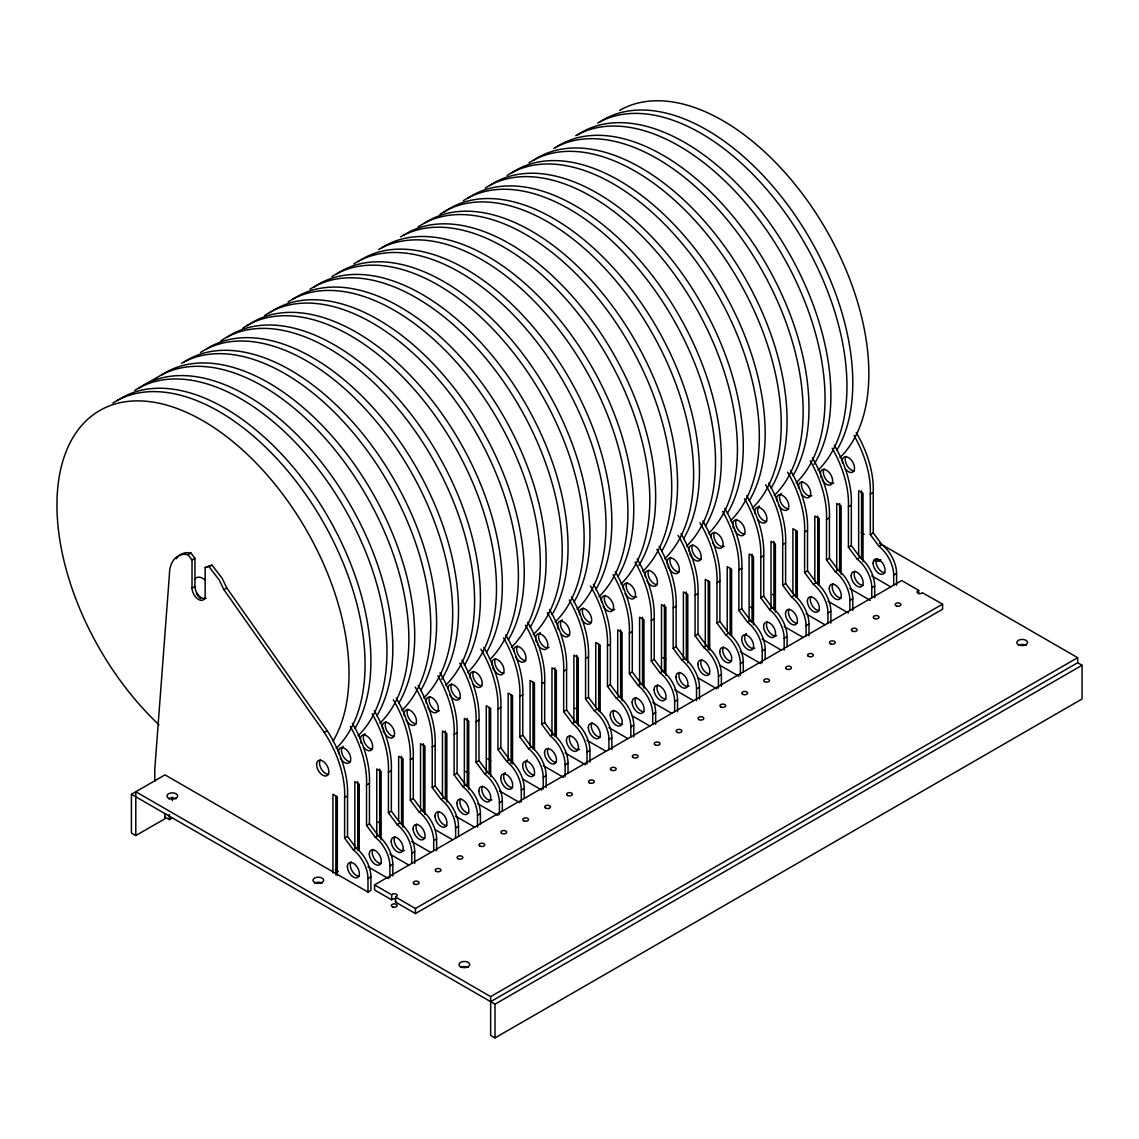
<?xml version="1.0" encoding="UTF-8"?>
<svg xmlns="http://www.w3.org/2000/svg" width="1139" height="1139" viewBox="0 0 1139 1139"><rect width="100%" height="100%" fill="white"/><g stroke="black" fill="none" stroke-linecap="round" stroke-linejoin="round"><path stroke-width="1.5" d="M918.803 590.415L901.704 580.548L374.56 884.903L374.56 889.958L391.645 899.824L391.759 894.599A2.89 1.666 0 0 1 396.315 894.257A2.89 1.666 0 0 1 395.717 896.877L395.432 902.003L415.436 913.563L942.594 609.208L942.594 604.154L922.462 592.764A2.89 1.666 0 0 1 917.92 593.106A2.89 1.666 0 0 1 918.518 590.486L918.803 593.789M391.645 899.824L391.759 899.653A2.89 1.666 0 0 1 395.717 899.055M143.528 385.267L159.588 375.984A206.515 119.225 60 0 1 358.315 482.367A206.515 119.225 60 0 1 379.985 723.137M154.79 781.34L154.79 769.039L169.384 575.067A41.303 23.848 60 0 1 183.991 554.294L188.077 554.693L190.996 553.013L194.94 558.309L194.94 586.443A9.297 5.368 60 0 0 198.998 595.797A9.297 5.368 60 0 0 206.159 598.288M165.013 813.431L165.013 818.713L135.797 835.585L131.426 833.05L131.426 794.267L165.013 774.876L367.982 892.065L370.901 890.371L370.901 876.888A25.2 14.551 60 0 0 356.308 848.228L347.537 836.425L347.537 795.947A79.687 46.001 60 0 0 327.249 730.768L226.803 587.98L222.162 578.313L212.039 565.158L205.162 567.578L205.162 595.725A9.297 5.368 60 0 1 198.599 599.513A9.297 5.368 60 0 1 192.021 588.137L192.021 559.989L194.94 558.309M205.162 567.578L212.039 565.158M192.021 588.137L194.94 586.443M209.12 566.852L219.243 580.007L223.885 589.675L226.803 587.98M165.013 817.104L169.384 819.624L172.316 817.944M367.982 892.065L367.982 878.568A25.2 14.551 60 0 0 353.389 849.908L344.619 838.105L344.619 797.642A79.687 46.001 60 0 0 324.33 732.462L327.249 730.768M344.619 797.642L347.537 795.947M389.894 877.728L389.894 865.925A25.2 14.551 60 0 0 375.286 837.265L366.53 825.462L366.53 784.999L369.449 783.305A79.687 46.001 60 0 0 352.407 723.379M411.791 863.405L411.791 853.282A25.2 14.551 60 0 0 397.184 824.622L388.427 812.819L388.427 772.342L391.346 770.662A79.687 46.001 60 0 0 374.318 710.722M433.703 850.748L433.703 840.639A25.2 14.551 60 0 0 419.095 811.965L410.339 800.162L410.339 759.699L413.258 758.019A79.687 46.001 60 0 0 396.215 698.079M455.6 838.105L455.6 827.996A25.2 14.551 60 0 0 440.992 799.322L432.236 787.519L432.236 747.056L435.155 745.362A79.687 46.001 60 0 0 418.127 685.436M477.497 827.142L477.497 815.339A25.2 14.551 60 0 0 462.904 786.679L454.134 774.876L454.134 734.413L457.066 732.719A79.687 46.001 60 0 0 440.024 672.793M499.409 814.499L499.409 802.696A25.2 14.551 60 0 0 484.801 774.036L476.045 762.233L476.045 721.756L478.964 720.076A79.687 46.001 60 0 0 461.921 660.136M521.306 801.856L521.306 790.053A25.2 14.551 60 0 0 506.713 761.393L497.942 749.59L497.942 709.113L500.861 707.433A79.687 46.001 60 0 0 483.833 647.493M543.218 789.213L543.218 777.41A25.2 14.551 60 0 0 528.61 748.736L519.854 736.933L519.854 696.47L522.773 694.79A79.687 46.001 60 0 0 505.73 634.85M565.115 776.556L565.115 764.753A25.2 14.551 60 0 0 550.521 736.093L541.751 724.29L541.751 683.827L544.67 682.133A79.687 46.001 60 0 0 527.642 622.207M587.026 763.913L587.026 752.11A25.2 14.551 60 0 0 572.419 723.45L563.663 711.647L563.663 671.184L566.581 669.49A79.687 46.001 60 0 0 549.539 609.564M608.924 749.59L608.924 739.467A25.2 14.551 60 0 0 594.33 710.807L585.56 699.004L585.56 658.527L588.479 656.847A79.687 46.001 60 0 0 571.451 596.907M630.835 736.933L630.835 726.824A25.2 14.551 60 0 0 616.227 698.15L607.471 686.347L607.471 645.884L610.39 644.204A79.687 46.001 60 0 0 593.348 584.264M652.732 724.29L652.732 714.181A25.2 14.551 60 0 0 638.139 685.507L629.369 673.704L629.369 633.241L632.287 631.547A79.687 46.001 60 0 0 615.259 571.621M674.644 711.647L674.644 701.524A25.2 14.551 60 0 0 660.036 672.864L651.28 661.061L651.28 620.598L654.199 618.904A79.687 46.001 60 0 0 637.157 558.978M696.541 700.684L696.541 688.881A25.2 14.551 60 0 0 681.934 660.221L673.177 648.418L673.177 607.941L676.096 606.261A79.687 46.001 60 0 0 659.068 546.321M718.453 688.041L718.453 676.239A25.2 14.551 60 0 0 703.845 647.578L695.089 635.776L695.089 595.298L698.008 593.618A79.687 46.001 60 0 0 680.965 533.678M740.35 675.399L740.35 663.596A25.2 14.551 60 0 0 725.742 634.921L716.986 623.118L716.986 582.655L719.905 580.975A79.687 46.001 60 0 0 702.877 521.036M762.247 662.741L762.247 650.938A25.2 14.551 60 0 0 747.654 622.278L738.884 610.476L738.884 570.013L741.816 568.318A79.687 46.001 60 0 0 724.774 508.393M784.159 650.098L784.159 638.296A25.2 14.551 60 0 0 769.551 609.636L760.795 597.833L760.795 557.37L763.714 555.675A79.687 46.001 60 0 0 746.671 495.75M806.056 635.776L806.056 625.653A25.2 14.551 60 0 0 791.463 596.993L782.692 585.19L782.692 544.713L785.611 543.032A79.687 46.001 60 0 0 768.583 483.093M827.968 623.118L827.968 613.01A25.2 14.551 60 0 0 813.36 584.335L804.604 572.533L804.604 532.07L807.523 530.39A79.687 46.001 60 0 0 790.48 470.45M849.865 610.476L849.865 600.367A25.2 14.551 60 0 0 835.271 571.693L826.501 559.89L826.501 519.427L829.42 517.732A79.687 46.001 60 0 0 812.392 457.807M871.776 597.833L871.776 587.71A25.2 14.551 60 0 0 857.169 559.05L848.413 547.247L848.413 506.784L851.331 505.09A79.687 46.001 60 0 0 834.289 445.164M893.674 585.19L893.674 575.067A25.2 14.551 60 0 0 879.08 546.407L870.31 534.604L870.31 494.127L873.229 492.447A79.687 46.001 60 0 0 856.201 432.507M344.619 838.105L347.537 836.425M366.53 825.462L369.449 823.768L369.449 783.305M388.427 812.819L391.346 811.125L391.346 770.662M410.339 800.162L413.258 798.482L413.258 758.019M432.236 787.519L435.155 785.839L435.155 745.362M454.134 774.876L457.066 773.196L457.066 732.719M476.045 762.233L478.964 760.539L478.964 720.076M497.942 749.59L500.861 747.896L500.861 707.433M519.854 736.933L522.773 735.253L522.773 694.79M541.751 724.29L544.67 722.61L544.67 682.133M563.663 711.647L566.581 709.953L566.581 669.49M585.56 699.004L588.479 697.31L588.479 656.847M607.471 686.347L610.39 684.667L610.39 644.204M629.369 673.704L632.287 672.024L632.287 631.547M651.28 661.061L654.199 659.381L654.199 618.904M673.177 648.418L676.096 646.724L676.096 606.261M695.089 635.776L698.008 634.081L698.008 593.618M716.986 623.118L719.905 621.438L719.905 580.975M738.884 610.476L741.816 608.796L741.816 568.318M760.795 597.833L763.714 596.138L763.714 555.675M782.692 585.19L785.611 583.495L785.611 543.032M804.604 572.533L807.523 570.853L807.523 530.39M826.501 559.89L829.42 558.21L829.42 517.732M848.413 547.247L851.331 545.567L851.331 505.09M870.31 534.604L873.229 532.91L873.229 492.447M353.389 849.908L356.308 848.228M375.286 837.265L378.205 835.57A25.2 14.551 60 0 1 392.813 864.245L392.813 876.048M397.184 824.622L400.116 822.928A25.2 14.551 60 0 1 414.71 851.602L414.71 863.405M419.095 811.965L422.014 810.285A25.2 14.551 60 0 1 436.621 838.945L436.621 850.748M440.992 799.322L443.911 797.642A25.2 14.551 60 0 1 458.519 826.302L458.519 836.425M462.904 786.679L465.823 784.999A25.2 14.551 60 0 1 480.43 813.659L480.43 823.782M484.801 774.036L487.72 772.342A25.2 14.551 60 0 1 502.327 801.016L502.327 811.125M506.713 761.393L509.631 759.699A25.2 14.551 60 0 1 524.239 788.359L524.239 798.482M528.61 748.736L531.529 747.056A25.2 14.551 60 0 1 546.136 775.716L546.136 787.519M550.521 736.093L553.44 734.413A25.2 14.551 60 0 1 568.034 763.073L568.034 773.196M572.419 723.45L575.337 721.756A25.2 14.551 60 0 1 589.945 750.43L589.945 762.233M594.33 710.807L597.249 709.113A25.2 14.551 60 0 1 611.842 737.787L611.842 749.59M616.227 698.15L619.146 696.47A25.2 14.551 60 0 1 633.754 725.13L633.754 736.933M638.139 685.507L641.058 683.827A25.2 14.551 60 0 1 655.651 712.487L655.651 724.29M660.036 672.864L662.955 671.184A25.2 14.551 60 0 1 677.563 699.844L677.563 711.647M681.934 660.221L684.866 658.527A25.2 14.551 60 0 1 699.46 687.201L699.46 699.004M703.845 647.578L706.764 645.884A25.2 14.551 60 0 1 721.371 674.544L721.371 686.347M725.742 634.921L728.661 633.241A25.2 14.551 60 0 1 743.269 661.901L743.269 672.024M747.654 622.278L750.573 620.598A25.2 14.551 60 0 1 765.18 649.258L765.18 659.381M769.551 609.636L772.47 607.941A25.2 14.551 60 0 1 787.077 636.616L787.077 646.724M791.463 596.993L794.381 595.298A25.2 14.551 60 0 1 808.989 623.973L808.989 635.776M813.36 584.335L816.279 582.655A25.2 14.551 60 0 1 830.886 611.316L830.886 623.118M835.271 571.693L838.19 570.013A25.2 14.551 60 0 1 852.784 598.673L852.784 610.476M857.169 559.05L860.087 557.37A25.2 14.551 60 0 1 874.695 586.03L874.695 597.833M879.08 546.407L881.999 544.713A25.2 14.551 60 0 1 896.592 573.387L896.592 585.19M367.982 878.568L370.901 876.888M389.894 865.925L392.813 864.245M411.791 853.282L414.71 851.602M433.703 840.639L436.621 838.945M455.6 827.996L458.519 826.302M477.497 815.339L480.43 813.659M499.409 802.696L502.327 801.016M521.306 790.053L524.239 788.359M543.218 777.41L546.136 775.716M565.115 764.753L568.034 763.073M587.026 752.11L589.945 750.43M608.924 739.467L611.842 737.787M630.835 726.824L633.754 725.13M652.732 714.181L655.651 712.487M674.644 701.524L677.563 699.844M696.541 688.881L699.46 687.201M718.453 676.239L721.371 674.544M740.35 663.596L743.269 661.901M762.247 650.938L765.18 649.258M784.159 638.296L787.077 636.616M806.056 625.653L808.989 623.973M827.968 613.01L830.886 611.316M849.865 600.367L852.784 598.673M871.776 587.71L874.695 586.03M893.674 575.067L896.592 573.387M395.432 896.948L415.436 908.509L942.594 604.154M135.797 835.585L135.797 791.733L490.653 996.611L1077.665 657.687L1077.665 662.741L490.653 1001.665M131.426 794.267L495.024 1004.185L1082.05 665.276L1082.05 699.004L495.024 1037.914L490.653 1035.379L490.653 996.611M395.432 902.003L395.717 901.946A2.89 1.666 0 0 0 396.315 901.675M190.996 553.013L186.91 552.6A41.303 23.848 60 0 0 176.218 558.779M861.084 532.639L864.145 534.419M879.507 543.289L1077.665 657.687M1077.665 662.741L1082.05 665.276M871.776 575.907L890.755 586.87M849.865 588.564L870.31 600.367M827.968 601.207L848.413 613.01M772.327 594.373L775.403 596.138M806.056 613.85L825.049 624.813M750.416 607.016L753.491 608.796M784.159 626.493L803.137 637.456M762.247 639.136L781.24 650.098M740.35 651.793L760.795 663.596M719.905 665.276L738.884 676.239M662.798 657.602L665.874 659.381M698.008 677.919L716.986 688.881M674.644 689.721L693.623 700.684M652.732 702.379L671.711 713.327M632.287 715.862L649.814 725.984M575.181 708.187L578.256 709.967M608.924 727.664L627.916 738.627M587.026 740.307L606.005 751.27M565.115 752.95L585.56 764.753M543.218 765.607L563.663 777.41M487.577 758.773L490.653 760.539M522.773 779.09L541.751 790.053M465.666 771.416L468.741 773.196M499.409 790.893L519.854 802.696M477.497 803.536L497.942 815.339M455.6 816.193L474.579 827.142M435.155 829.676L452.681 839.799M378.048 822.002L381.124 823.782M411.791 841.479L430.77 852.442M389.894 854.122L408.873 865.085M367.982 866.765L388.427 878.568M374.56 884.903L391.645 894.77M335.25 869.783L338.311 871.563M188.077 554.693L192.021 559.989M873.229 532.91L881.999 544.713M851.331 545.567L860.087 557.37M829.42 558.21L838.19 570.013M807.523 570.853L816.279 582.655M785.611 583.495L794.381 595.298M763.714 596.138L772.47 607.941M741.816 608.796L750.573 620.598M719.905 621.438L728.661 633.241M698.008 634.081L706.764 645.884M676.096 646.724L684.866 658.527M654.199 659.381L662.955 671.184M632.287 672.024L641.058 683.827M610.39 684.667L619.146 696.47M588.479 697.31L597.249 709.113M566.581 709.953L575.337 721.756M544.67 722.61L553.44 734.413M522.773 735.253L531.529 747.056M500.861 747.896L509.631 759.699M478.964 760.539L487.72 772.342M457.066 773.196L465.823 784.999M435.155 785.839L443.911 797.642M413.258 798.482L422.014 810.285M391.346 811.125L400.116 822.928M369.449 823.768L378.205 835.57M223.885 589.675L324.33 732.462M863.006 561.627L863.006 493.287L858.635 490.767L858.635 555.59M861.554 490.824L861.554 559.164M841.109 574.27L841.109 505.93L836.724 503.41L836.724 569.998M839.642 503.466L839.642 571.806M819.197 585.175L819.197 518.587L814.826 516.052L814.826 580.89M817.745 516.124L817.745 584.464M797.3 597.818L797.3 531.23L792.915 528.695L792.915 593.533M795.834 530.518L795.834 597.107M775.403 612.212L775.403 543.873L771.018 541.338L771.018 607.927M773.936 541.409L773.936 609.749M753.491 624.855L753.491 556.515L749.106 553.995L749.106 620.584M752.039 554.052L752.039 622.392M731.594 635.747L731.594 569.173L727.209 566.638L727.209 631.476M730.127 568.461L730.127 635.035M709.682 650.155L709.682 581.815L705.297 579.281L705.297 645.87M708.23 581.104L708.23 649.444M687.785 662.798L687.785 594.458L683.4 591.924L683.4 658.513M686.319 591.995L686.319 660.335M665.874 675.441L665.874 607.101L661.503 604.581L661.503 671.156M664.421 604.638L664.421 672.978M643.976 688.084L643.976 619.744L639.591 617.224L639.591 683.813M642.51 617.281L642.51 685.621M622.065 700.741L622.065 632.401L617.694 629.867L617.694 694.705M620.613 629.938L620.613 698.278M600.168 711.633L600.168 645.044L595.782 642.51L595.782 707.347M598.701 644.332L598.701 710.921M578.256 726.027L578.256 657.687L573.885 655.153L573.885 721.742M576.804 655.224L576.804 723.564M556.359 736.919L556.359 670.33L551.974 667.81L551.974 734.399M554.892 667.867L554.892 736.207M534.447 749.562L534.447 682.987L530.076 680.453L530.076 745.29M532.995 682.275L532.995 748.864M512.55 763.97L512.55 695.63L508.165 693.096L508.165 759.685M511.084 694.918L511.084 763.258M495.024 1004.185L495.024 1037.914M490.653 776.613L490.653 708.273L486.268 705.739L486.268 772.327M489.186 707.561L489.186 774.15M468.741 789.256L468.741 720.916L464.356 718.396L464.356 784.97M467.289 718.453L467.289 786.793M446.844 801.899L446.844 733.559L442.459 731.039L442.459 795.876M445.377 731.096L445.377 799.436M424.932 814.556L424.932 746.216L420.547 743.682L420.547 808.519M423.48 743.753L423.48 812.093M415.436 908.509L415.436 913.563M403.035 827.199L403.035 758.859L398.65 756.324L398.65 821.162M401.569 756.396L401.569 824.736M381.124 839.842L381.124 771.502L376.753 768.967L376.753 835.556M379.671 769.039L379.671 837.379M359.226 850.733L359.226 784.145L354.841 781.625L354.841 848.213M357.76 781.681L357.76 850.021M337.315 875.649L337.315 796.802L332.944 794.267L332.944 873.115M335.863 796.09L335.863 874.937M172.316 797.129L172.316 800.603M169.384 814.428L169.384 819.624M328.701 774.349A8.671 5.012 60 0 1 321.298 768.953A8.671 5.012 60 0 1 320.33 759.841M359.298 876.176A8.471 4.883 60 0 1 352.065 870.908A8.471 4.883 60 0 1 351.111 862.009M710.85 536.967A8.671 5.012 60 0 1 718.567 534.575A8.671 5.012 60 0 1 722.297 547.104A8.671 5.012 60 0 1 712.644 543.004M722.624 511.411A79.687 46.001 60 0 1 738.884 570.013M724.247 546.321A8.671 5.012 60 0 1 716.175 542.278A8.671 5.012 60 0 1 714.594 532.212M754.801 648.162A8.471 4.883 60 0 1 746.344 643.279A8.471 4.883 60 0 1 746.344 633.498M533.422 160.385A206.515 119.225 60 0 1 724.319 246.038A206.515 119.225 60 0 1 771.146 488.175M553.853 148.355A206.515 119.225 60 0 1 752.594 254.737A206.515 119.225 60 0 1 774.249 495.508M489.613 185.671A206.515 119.225 60 0 1 680.51 271.324A206.515 119.225 60 0 1 727.337 513.475M507.111 175.449A206.515 119.225 60 0 1 707.177 277.532A206.515 119.225 60 0 1 730.441 520.808M467.702 198.328A206.515 119.225 60 0 1 658.613 283.967A206.515 119.225 60 0 1 705.425 526.118M485.214 188.092A206.515 119.225 60 0 1 685.279 290.174A206.515 119.225 60 0 1 708.543 533.451M754.872 513.618A8.671 5.012 60 0 1 760.795 508.122A8.671 5.012 60 0 1 766.718 520.466A8.671 5.012 60 0 1 757.734 519.569M765.664 484.787A79.687 46.001 60 0 1 782.692 544.713M766.775 521.42A8.671 5.012 60 0 1 758.845 515.027A8.671 5.012 60 0 1 759.371 506.015M797.371 623.247A8.471 4.883 60 0 1 790.153 617.979A8.471 4.883 60 0 1 789.199 609.08M820.379 473.724A8.671 5.012 60 0 1 828.096 471.347A8.671 5.012 60 0 1 831.812 483.876A8.671 5.012 60 0 1 822.173 479.775M821.191 477.739A8.671 5.012 60 0 1 820.578 475.689M832.153 448.182A79.687 46.001 60 0 1 848.413 506.784M833.762 483.093A8.671 5.012 60 0 1 825.69 479.049A8.671 5.012 60 0 1 824.109 468.983M863.091 585.318A8.471 4.883 60 0 1 855.859 580.036A8.471 4.883 60 0 1 854.905 571.152M511.511 173.028A206.515 119.225 60 0 1 702.421 258.681A206.515 119.225 60 0 1 749.234 500.818M529.023 162.806A206.515 119.225 60 0 1 729.088 264.889A206.515 119.225 60 0 1 752.352 508.151M732.761 524.31A8.671 5.012 60 0 1 740.478 521.933A8.671 5.012 60 0 1 744.194 534.462A8.671 5.012 60 0 1 734.555 530.361M733.573 528.325A8.671 5.012 60 0 1 732.961 526.275M744.536 498.768A79.687 46.001 60 0 1 760.795 557.37M744.878 534.077A8.671 5.012 60 0 1 737.474 528.667A8.671 5.012 60 0 1 736.506 519.555M776.713 635.519A8.471 4.883 60 0 1 768.825 631.561A8.471 4.883 60 0 1 767.287 621.737M776.77 500.975A8.671 5.012 60 0 1 783.233 495.821A8.671 5.012 60 0 1 788.259 508.763A8.671 5.012 60 0 1 778.364 505.061M787.562 472.144A79.687 46.001 60 0 1 804.604 532.07M788.686 508.777A8.671 5.012 60 0 1 780.756 502.384A8.671 5.012 60 0 1 781.283 493.372M819.283 610.604A8.471 4.883 60 0 1 812.05 605.336A8.471 4.883 60 0 1 811.096 596.437M798.681 488.332A8.671 5.012 60 0 1 804.604 482.836A8.671 5.012 60 0 1 810.527 495.166A8.671 5.012 60 0 1 801.529 494.283M810.242 460.825A79.687 46.001 60 0 1 826.501 519.427M811.865 495.736A8.671 5.012 60 0 1 803.792 491.692A8.671 5.012 60 0 1 802.212 481.626M841.18 597.961A8.471 4.883 60 0 1 833.947 592.693A8.471 4.883 60 0 1 833.008 583.794M842.49 463.032A8.671 5.012 60 0 1 848.413 457.536A8.671 5.012 60 0 1 854.335 469.88A8.671 5.012 60 0 1 845.337 468.983M854.051 435.539A79.687 46.001 60 0 1 870.31 494.127M854.392 470.848A8.671 5.012 60 0 1 846.989 465.438A8.671 5.012 60 0 1 846.021 456.326M884.989 572.661A8.471 4.883 60 0 1 877.756 567.393A8.471 4.883 60 0 1 876.816 558.494M599.128 122.443A206.515 119.225 60 0 1 790.039 208.095A206.515 119.225 60 0 1 836.852 450.232M619.573 110.426A206.515 119.225 60 0 1 818.3 216.809A206.515 119.225 60 0 1 839.97 457.579M577.231 135.085A206.515 119.225 60 0 1 768.91 221.82A206.515 119.225 60 0 1 814.072 464.342M597.662 123.069A206.515 119.225 60 0 1 796.403 229.452A206.515 119.225 60 0 1 818.058 470.222M555.319 147.743A206.515 119.225 60 0 1 746.23 233.395A206.515 119.225 60 0 1 793.043 475.533M575.764 135.712A206.515 119.225 60 0 1 774.492 242.094A206.515 119.225 60 0 1 796.161 482.865M381.537 247.946A206.515 119.225 60 0 1 571.863 335.763A206.515 119.225 60 0 1 617.822 576.704M400.529 236.884A206.515 119.225 60 0 1 599.271 343.266A206.515 119.225 60 0 1 620.926 584.036M535.629 638.125A8.671 5.012 60 0 1 543.346 635.747A8.671 5.012 60 0 1 547.062 648.276A8.671 5.012 60 0 1 537.423 644.176M536.441 642.14A8.671 5.012 60 0 1 535.828 640.09M547.403 612.583A79.687 46.001 60 0 1 563.663 671.184M549.012 647.493A8.671 5.012 60 0 1 540.342 642.481A8.671 5.012 60 0 1 540.342 632.472M579.58 749.334A8.471 4.883 60 0 1 571.693 745.376A8.471 4.883 60 0 1 570.155 735.552M444.381 211.968A206.515 119.225 60 0 1 635.833 295.414A206.515 119.225 60 0 1 683.528 538.761M463.302 200.735A206.515 119.225 60 0 1 663.368 302.817A206.515 119.225 60 0 1 686.632 546.094M403.434 235.303A206.515 119.225 60 0 1 594.544 324.202A206.515 119.225 60 0 1 638.837 565.499M418.056 226.988A206.515 119.225 60 0 1 618.748 326.865A206.515 119.225 60 0 1 642.823 571.394M513.717 650.782A8.671 5.012 60 0 1 521.434 648.39A8.671 5.012 60 0 1 525.164 660.919A8.671 5.012 60 0 1 515.511 656.819M525.492 625.226A79.687 46.001 60 0 1 541.751 683.827M525.834 660.535A8.671 5.012 60 0 1 518.43 655.139A8.671 5.012 60 0 1 517.462 646.027M556.43 762.361A8.471 4.883 60 0 1 549.197 757.093A8.471 4.883 60 0 1 548.258 748.195M425.345 222.66A206.515 119.225 60 0 1 615.672 310.463A206.515 119.225 60 0 1 661.631 551.404M439.967 214.346A206.515 119.225 60 0 1 640.659 314.222A206.515 119.225 60 0 1 664.735 558.736M269.146 313.14A206.515 119.225 60 0 1 460.597 396.586A206.515 119.225 60 0 1 508.293 639.933M288.082 301.906A206.515 119.225 60 0 1 488.147 403.989A206.515 119.225 60 0 1 511.411 647.265M292.481 299.486A206.515 119.225 60 0 1 483.377 385.139A206.515 119.225 60 0 1 530.204 627.29M309.979 289.263A206.515 119.225 60 0 1 510.044 391.346A206.515 119.225 60 0 1 533.308 634.622M689.152 551.561A8.671 5.012 60 0 1 696.143 546.791A8.671 5.012 60 0 1 700.101 560.103A8.671 5.012 60 0 1 689.764 553.625M699.944 522.716A79.687 46.001 60 0 1 716.986 582.655M701.069 559.363A8.671 5.012 60 0 1 693.665 553.967A8.671 5.012 60 0 1 692.697 544.855M731.665 661.189A8.471 4.883 60 0 1 724.432 655.922A8.471 4.883 60 0 1 723.479 647.023M558.352 629.497A8.671 5.012 60 0 1 562.595 621.438A8.671 5.012 60 0 1 569.699 633.74A8.671 5.012 60 0 1 560.587 633.384M569.301 599.94A79.687 46.001 60 0 1 585.56 658.527M569.642 635.235A8.671 5.012 60 0 1 561.712 628.842A8.671 5.012 60 0 1 562.239 619.83M600.239 737.061A8.471 4.883 60 0 1 593.006 731.793A8.471 4.883 60 0 1 592.066 722.895M601.549 602.147A8.671 5.012 60 0 1 607.998 596.978A8.671 5.012 60 0 1 613.024 609.934A8.671 5.012 60 0 1 603.129 606.233M613.109 574.64A79.687 46.001 60 0 1 629.369 633.241M614.718 609.55A8.671 5.012 60 0 1 606.66 605.507A8.671 5.012 60 0 1 605.08 595.441M644.048 711.775A8.471 4.883 60 0 1 636.815 706.507A8.471 4.883 60 0 1 635.861 697.609M645.343 576.847A8.671 5.012 60 0 1 651.807 571.693A8.671 5.012 60 0 1 656.833 584.649A8.671 5.012 60 0 1 646.938 580.947M656.918 549.354A79.687 46.001 60 0 1 673.177 607.941M657.26 584.663A8.671 5.012 60 0 1 649.856 579.253A8.671 5.012 60 0 1 648.888 570.141M689.095 686.105A8.471 4.883 60 0 1 681.222 682.147A8.471 4.883 60 0 1 679.67 672.309M336.29 274.2A206.515 119.225 60 0 1 527.186 359.853A206.515 119.225 60 0 1 574.013 601.99M353.788 263.963A206.515 119.225 60 0 1 553.853 366.06A206.515 119.225 60 0 1 577.117 609.322M623.446 589.504A8.671 5.012 60 0 1 629.91 584.335A8.671 5.012 60 0 1 634.936 597.292A8.671 5.012 60 0 1 625.04 593.59M635.021 561.997A79.687 46.001 60 0 1 651.28 620.598M636.63 596.907A8.671 5.012 60 0 1 628.557 592.864A8.671 5.012 60 0 1 626.977 582.798M665.945 699.132A8.471 4.883 60 0 1 658.726 693.85A8.471 4.883 60 0 1 657.773 684.966M314.378 286.843A206.515 119.225 60 0 1 505.289 372.496A206.515 119.225 60 0 1 552.102 614.633M331.89 276.62A206.515 119.225 60 0 1 531.956 378.703A206.515 119.225 60 0 1 555.22 621.965M667.255 564.204A8.671 5.012 60 0 1 673.177 558.708A8.671 5.012 60 0 1 679.1 571.052A8.671 5.012 60 0 1 670.116 570.155M668.835 568.304A8.671 5.012 60 0 1 667.867 566.268M678.047 535.373A79.687 46.001 60 0 1 695.089 595.298M679.171 572.006A8.671 5.012 60 0 1 671.768 566.61A8.671 5.012 60 0 1 670.786 557.498M709.754 673.832A8.471 4.883 60 0 1 702.535 668.565A8.471 4.883 60 0 1 701.581 659.666M579.637 614.789A8.671 5.012 60 0 1 586.101 609.636A8.671 5.012 60 0 1 591.127 622.577A8.671 5.012 60 0 1 581.232 618.876M590.429 585.959A79.687 46.001 60 0 1 607.471 645.884M591.554 622.592A8.671 5.012 60 0 1 584.15 617.196A8.671 5.012 60 0 1 583.168 608.084M622.136 724.418A8.471 4.883 60 0 1 614.918 719.15A8.471 4.883 60 0 1 613.964 710.252M358.187 261.557A206.515 119.225 60 0 1 549.083 347.21A206.515 119.225 60 0 1 595.911 589.347M378.632 249.526A206.515 119.225 60 0 1 577.359 355.909A206.515 119.225 60 0 1 599.029 596.679M880.803 559.762A5.368 3.104 0 0 1 874.766 561.2M460.569 967.438A5.368 3.104 0 0 1 468.157 967.438M314.535 883.124A5.368 3.104 0 0 1 322.138 883.124M168.515 798.823A5.368 3.104 0 0 1 176.104 798.823M874.766 560.274A5.368 3.104 0 0 1 879.949 561.071M1018.38 645.386A5.368 3.104 0 0 1 1025.983 645.386M492.02 665.375A8.671 5.012 60 0 1 499.01 660.606A8.671 5.012 60 0 1 502.968 673.918A8.671 5.012 60 0 1 492.632 667.44M503.595 637.868A79.687 46.001 60 0 1 519.854 696.47M503.936 673.177A8.671 5.012 60 0 1 496.533 667.781A8.671 5.012 60 0 1 495.55 658.669M534.533 775.004A8.471 4.883 60 0 1 526.788 768.754A8.471 4.883 60 0 1 527.3 759.955M158.891 724.703A206.515 119.225 60 0 1 66.389 450.887A206.515 119.225 60 0 1 262.055 469.311A206.515 119.225 60 0 1 333.072 741.105M112.846 403.078A206.515 119.225 60 0 1 312.912 505.161A206.515 119.225 60 0 1 336.176 748.437M200.521 598.573A13.426 7.745 60 0 1 196.264 593.277M194.755 579.167A13.426 7.745 60 0 1 205.433 580.235M117.246 400.657A206.515 119.225 60 0 1 308.142 486.31A206.515 119.225 60 0 1 354.969 728.447M134.744 390.435A206.515 119.225 60 0 1 334.809 492.518A206.515 119.225 60 0 1 358.073 735.78M139.143 388.015A206.515 119.225 60 0 1 330.054 473.667A206.515 119.225 60 0 1 376.881 715.805M161.055 375.372A206.515 119.225 60 0 1 351.951 461.024A206.515 119.225 60 0 1 398.778 703.162M181.5 363.341A206.515 119.225 60 0 1 380.227 469.724A206.515 119.225 60 0 1 401.882 710.494M184.404 361.761A206.515 119.225 60 0 1 374.731 449.578A206.515 119.225 60 0 1 420.675 690.519M200.464 352.492A206.515 119.225 60 0 1 400.529 454.575A206.515 119.225 60 0 1 423.793 697.851M206.301 349.118A206.515 119.225 60 0 1 397.411 438.017A206.515 119.225 60 0 1 441.704 679.314M220.923 340.803A206.515 119.225 60 0 1 421.615 440.679A206.515 119.225 60 0 1 445.691 685.208M226.761 337.429A206.515 119.225 60 0 1 417.671 423.082A206.515 119.225 60 0 1 464.484 665.219M242.821 328.16A206.515 119.225 60 0 1 443.527 428.036A206.515 119.225 60 0 1 467.602 672.551M247.248 325.782A206.515 119.225 60 0 1 438.7 409.228A206.515 119.225 60 0 1 486.396 652.576M264.732 315.503A206.515 119.225 60 0 1 464.598 414.126A206.515 119.225 60 0 1 490.767 658.655M382.505 728.604A8.671 5.012 60 0 1 388.427 723.108A8.671 5.012 60 0 1 394.35 735.452A8.671 5.012 60 0 1 385.366 734.555M384.085 732.69A8.671 5.012 60 0 1 383.117 730.669M393.297 699.773A79.687 46.001 60 0 1 410.339 759.699M394.421 736.406A8.671 5.012 60 0 1 387.018 731.01A8.671 5.012 60 0 1 386.036 721.898M425.004 838.233A8.471 4.883 60 0 1 417.785 832.965A8.471 4.883 60 0 1 416.831 824.067M360.394 739.296A8.671 5.012 60 0 1 367.584 736.477A8.671 5.012 60 0 1 372.282 748.594A8.671 5.012 60 0 1 363.455 747.198M361.22 743.311A8.671 5.012 60 0 1 360.593 741.247M372.168 713.754A79.687 46.001 60 0 1 388.427 772.342M372.51 749.049A8.671 5.012 60 0 1 364.58 742.656A8.671 5.012 60 0 1 365.106 733.644M404.345 850.491A8.471 4.883 60 0 1 396.472 846.548A8.471 4.883 60 0 1 394.92 836.709M338.696 753.904A8.671 5.012 60 0 1 345.16 748.736A8.671 5.012 60 0 1 350.186 761.692A8.671 5.012 60 0 1 340.29 757.99M350.271 726.397A79.687 46.001 60 0 1 366.53 784.999M350.613 761.706A8.671 5.012 60 0 1 342.682 755.299A8.671 5.012 60 0 1 343.209 746.287M381.195 863.533A8.471 4.883 60 0 1 373.976 858.251A8.471 4.883 60 0 1 373.023 849.367M404.402 715.961A8.671 5.012 60 0 1 410.866 710.793A8.671 5.012 60 0 1 415.892 723.749A8.671 5.012 60 0 1 405.997 720.047M415.194 687.116A79.687 46.001 60 0 1 432.236 747.056M416.319 723.763A8.671 5.012 60 0 1 408.915 718.367A8.671 5.012 60 0 1 407.947 709.255M446.915 825.59A8.471 4.883 60 0 1 439.682 820.322A8.471 4.883 60 0 1 438.729 811.424M426.313 703.318A8.671 5.012 60 0 1 432.777 698.15A8.671 5.012 60 0 1 437.789 711.106A8.671 5.012 60 0 1 427.894 707.404M437.874 675.811A79.687 46.001 60 0 1 454.134 734.413M439.497 710.722A8.671 5.012 60 0 1 431.425 706.678A8.671 5.012 60 0 1 429.844 696.612M468.812 812.947A8.471 4.883 60 0 1 461.594 807.665A8.471 4.883 60 0 1 460.64 798.781M448.011 688.711A8.671 5.012 60 0 1 455.728 686.333A8.671 5.012 60 0 1 459.444 698.862A8.671 5.012 60 0 1 449.805 694.762M459.786 663.169A79.687 46.001 60 0 1 476.045 721.756M460.128 698.478A8.671 5.012 60 0 1 452.724 693.067A8.671 5.012 60 0 1 451.756 683.955M491.963 799.92A8.471 4.883 60 0 1 484.075 795.962A8.471 4.883 60 0 1 482.537 786.138M470.122 678.018A8.671 5.012 60 0 1 476.045 672.523A8.671 5.012 60 0 1 481.968 684.866A8.671 5.012 60 0 1 472.984 683.97M480.914 649.187A79.687 46.001 60 0 1 497.942 709.113M482.025 685.82A8.671 5.012 60 0 1 474.621 680.424A8.671 5.012 60 0 1 473.653 671.312M512.621 787.647A8.471 4.883 60 0 1 504.876 781.397A8.471 4.883 60 0 1 505.403 772.598M436.038 871.321A2.89 1.666 0 0 0 440.864 870.58A2.89 1.666 0 0 0 437.333 868.53A2.89 1.666 0 0 0 436.038 871.321M414.126 883.964A2.89 1.666 0 0 0 418.967 883.223A2.89 1.666 0 0 0 415.422 881.173A2.89 1.666 0 0 0 414.126 883.964M589.361 782.806A2.89 1.666 0 0 0 594.202 782.052A2.89 1.666 0 0 0 590.657 780.016A2.89 1.666 0 0 0 589.361 782.806M698.876 719.577A2.89 1.666 0 0 0 703.717 718.823A2.89 1.666 0 0 0 700.172 716.773A2.89 1.666 0 0 0 698.876 719.577M567.45 795.449A2.89 1.666 0 0 0 572.291 794.695A2.89 1.666 0 0 0 568.745 792.659A2.89 1.666 0 0 0 567.45 795.449M479.846 846.035A2.89 1.666 0 0 0 484.673 845.28A2.89 1.666 0 0 0 481.142 843.244A2.89 1.666 0 0 0 479.846 846.035M655.665 745.134A2.89 1.666 0 0 0 660.008 743.682A2.89 1.666 0 0 0 655.665 742.244A2.89 1.666 0 0 0 655.665 745.134M546.151 808.363A2.89 1.666 0 0 0 550.493 806.91A2.89 1.666 0 0 0 546.151 805.472A2.89 1.666 0 0 0 546.151 808.363M523.641 820.735A2.89 1.666 0 0 0 528.482 819.995A2.89 1.666 0 0 0 524.951 817.944A2.89 1.666 0 0 0 523.641 820.735M611.259 770.149A2.89 1.666 0 0 0 616.099 769.409A2.89 1.666 0 0 0 612.554 767.359A2.89 1.666 0 0 0 611.259 770.149M896.607 606.019A2.89 1.666 0 0 0 900.949 604.581A2.89 1.666 0 0 0 896.607 603.129A2.89 1.666 0 0 0 896.607 606.019M457.935 858.678A2.89 1.666 0 0 0 462.776 857.923A2.89 1.666 0 0 0 459.231 855.887A2.89 1.666 0 0 0 457.935 858.678M633.17 757.506A2.89 1.666 0 0 0 638.011 756.766A2.89 1.666 0 0 0 634.466 754.716A2.89 1.666 0 0 0 633.17 757.506M764.596 681.635A2.89 1.666 0 0 0 769.423 680.88A2.89 1.666 0 0 0 765.892 678.844A2.89 1.666 0 0 0 764.596 681.635M786.494 668.992A2.89 1.666 0 0 0 791.334 668.237A2.89 1.666 0 0 0 787.789 666.201A2.89 1.666 0 0 0 786.494 668.992M808.391 656.335A2.89 1.666 0 0 0 813.232 655.594A2.89 1.666 0 0 0 809.701 653.544A2.89 1.666 0 0 0 808.391 656.335M720.788 706.92A2.89 1.666 0 0 0 725.614 706.18A2.89 1.666 0 0 0 722.083 704.13A2.89 1.666 0 0 0 720.788 706.92M677.577 732.477A2.89 1.666 0 0 0 681.905 731.039A2.89 1.666 0 0 0 677.577 729.586A2.89 1.666 0 0 0 677.577 732.477M742.685 694.277A2.89 1.666 0 0 0 747.526 693.537A2.89 1.666 0 0 0 743.981 691.487A2.89 1.666 0 0 0 742.685 694.277M852.798 631.319A2.89 1.666 0 0 0 857.14 629.867A2.89 1.666 0 0 0 852.798 628.429A2.89 1.666 0 0 0 852.798 631.319M874.111 618.406A2.89 1.666 0 0 0 878.952 617.651A2.89 1.666 0 0 0 875.407 615.615A2.89 1.666 0 0 0 874.111 618.406M501.744 833.392A2.89 1.666 0 0 0 506.584 832.637A2.89 1.666 0 0 0 503.039 830.587A2.89 1.666 0 0 0 501.744 833.392M830.901 643.962A2.89 1.666 0 0 0 835.243 642.51A2.89 1.666 0 0 0 830.901 641.072A2.89 1.666 0 0 0 830.901 643.962M316.585 764.596A8.671 5.012 60 0 0 325.782 776.029A8.671 5.012 60 0 0 325.782 763.771A8.671 5.012 60 0 0 316.585 764.596M347.395 866.694A8.471 4.883 60 0 0 356.379 877.856A8.471 4.883 60 0 0 356.379 865.882A8.471 4.883 60 0 0 347.395 866.694M741.66 639.064A8.471 4.883 60 0 0 750.644 650.227A8.471 4.883 60 0 0 750.644 638.253A8.471 4.883 60 0 0 741.66 639.064M785.469 613.764A8.471 4.883 60 0 0 794.452 624.941A8.471 4.883 60 0 0 794.452 612.967A8.471 4.883 60 0 0 785.469 613.764M851.189 575.821A8.471 4.883 60 0 0 860.159 586.998A8.471 4.883 60 0 0 860.159 575.024A8.471 4.883 60 0 0 851.189 575.821M763.571 626.407A8.471 4.883 60 0 0 772.555 637.584A8.471 4.883 60 0 0 772.555 625.61A8.471 4.883 60 0 0 763.571 626.407M807.38 601.121A8.471 4.883 60 0 0 816.35 612.298A8.471 4.883 60 0 0 816.35 600.324A8.471 4.883 60 0 0 807.38 601.121M829.277 588.479A8.471 4.883 60 0 0 838.261 599.641A8.471 4.883 60 0 0 838.261 587.667A8.471 4.883 60 0 0 829.277 588.479M873.086 563.179A8.471 4.883 60 0 0 882.07 574.355A8.471 4.883 60 0 0 882.07 562.381A8.471 4.883 60 0 0 873.086 563.179M566.439 740.222A8.471 4.883 60 0 0 575.409 751.398A8.471 4.883 60 0 0 575.409 739.425A8.471 4.883 60 0 0 566.439 740.222M544.527 752.879A8.471 4.883 60 0 0 553.511 764.041A8.471 4.883 60 0 0 553.511 752.067A8.471 4.883 60 0 0 544.527 752.879M719.763 651.707A8.471 4.883 60 0 0 728.746 662.87A8.471 4.883 60 0 0 728.746 650.896A8.471 4.883 60 0 0 719.763 651.707M588.336 727.579A8.471 4.883 60 0 0 597.32 738.755A8.471 4.883 60 0 0 597.32 726.782A8.471 4.883 60 0 0 588.336 727.579M632.145 702.293A8.471 4.883 60 0 0 641.129 713.455A8.471 4.883 60 0 0 641.129 701.482A8.471 4.883 60 0 0 632.145 702.293M675.954 676.993A8.471 4.883 60 0 0 684.938 688.17A8.471 4.883 60 0 0 684.938 676.196A8.471 4.883 60 0 0 675.954 676.993M654.042 689.636A8.471 4.883 60 0 0 663.026 700.812A8.471 4.883 60 0 0 663.026 688.839A8.471 4.883 60 0 0 654.042 689.636M697.851 664.35A8.471 4.883 60 0 0 706.835 675.527A8.471 4.883 60 0 0 706.835 663.553A8.471 4.883 60 0 0 697.851 664.35M610.248 714.936A8.471 4.883 60 0 0 619.217 726.113A8.471 4.883 60 0 0 619.217 714.139A8.471 4.883 60 0 0 610.248 714.936M392.827 907A2.89 1.666 0 0 0 397.155 905.548A2.89 1.666 0 0 0 392.827 904.11A2.89 1.666 0 0 0 392.827 907M1018.38 644.702A5.368 3.104 0 0 0 1027.364 643.321A5.368 3.104 0 0 0 1020.786 639.52A5.368 3.104 0 0 0 1018.38 644.702M169.626 798.638A5.368 3.104 0 0 0 177.684 795.947A5.368 3.104 0 0 0 169.626 793.271A5.368 3.104 0 0 0 169.626 798.638M314.535 882.454A5.368 3.104 0 0 0 323.519 881.059A5.368 3.104 0 0 0 316.941 877.272A5.368 3.104 0 0 0 314.535 882.454M460.569 966.755A5.368 3.104 0 0 0 469.553 965.374A5.368 3.104 0 0 0 462.975 961.572A5.368 3.104 0 0 0 460.569 966.755M522.63 765.522A8.471 4.883 60 0 0 531.6 776.684A8.471 4.883 60 0 0 531.6 764.71A8.471 4.883 60 0 0 522.63 765.522M413.101 828.751A8.471 4.883 60 0 0 422.085 839.927A8.471 4.883 60 0 0 422.085 827.953A8.471 4.883 60 0 0 413.101 828.751M391.204 841.394A8.471 4.883 60 0 0 400.188 852.57A8.471 4.883 60 0 0 400.188 840.596A8.471 4.883 60 0 0 391.204 841.394M369.292 854.036A8.471 4.883 60 0 0 378.276 865.213A8.471 4.883 60 0 0 378.276 853.239A8.471 4.883 60 0 0 369.292 854.036M435.013 816.108A8.471 4.883 60 0 0 443.996 827.27A8.471 4.883 60 0 0 443.996 815.296A8.471 4.883 60 0 0 435.013 816.108M456.91 803.451A8.471 4.883 60 0 0 465.894 814.627A8.471 4.883 60 0 0 465.894 802.653A8.471 4.883 60 0 0 456.91 803.451M478.821 790.808A8.471 4.883 60 0 0 487.805 801.984A8.471 4.883 60 0 0 487.805 790.01A8.471 4.883 60 0 0 478.821 790.808M500.719 778.165A8.471 4.883 60 0 0 509.703 789.341A8.471 4.883 60 0 0 509.703 777.368A8.471 4.883 60 0 0 500.719 778.165"/></g></svg>
